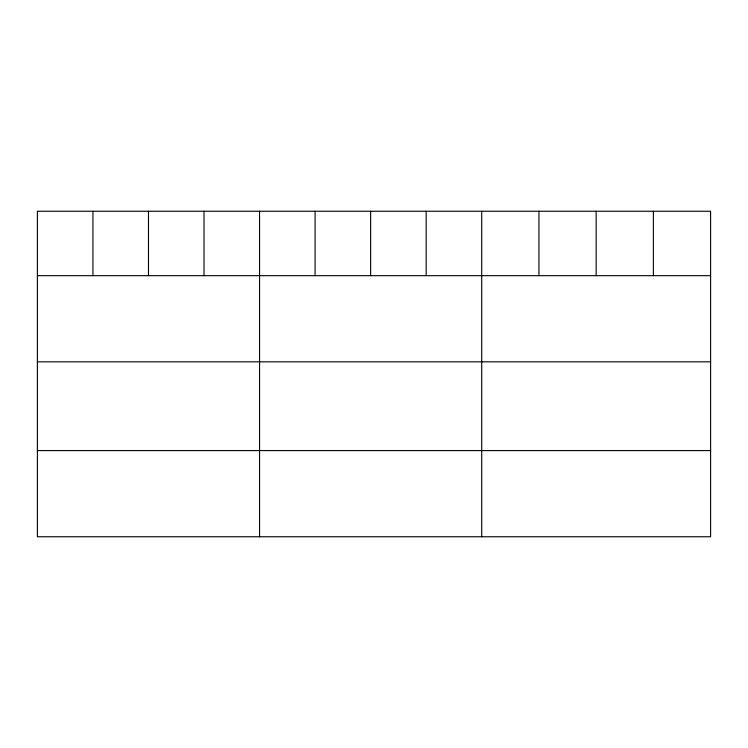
<?xml version="1.0" encoding="UTF-8"?>
<svg xmlns="http://www.w3.org/2000/svg" width="748" height="748" viewBox="0 0 748 748"><rect width="100%" height="100%" fill="white"/><g stroke="black" fill="none" stroke-linecap="round" stroke-linejoin="round"><path stroke-width="1.12" d="M710.6 275.675L710.6 536.755L37.4 536.755L37.4 211.245L710.6 211.245L710.6 275.675L37.4 275.675M37.4 361.836L710.6 361.836M37.4 450.595L710.6 450.595M653.378 211.245L653.378 275.675M596.156 211.245L596.156 275.675M538.934 211.245L538.934 275.675M481.712 211.245L481.712 536.755M426.173 211.245L426.173 275.675M370.634 211.245L370.634 275.675M315.095 211.245L315.095 275.675M259.556 211.245L259.556 536.755M204.017 211.245L204.017 275.675M148.478 211.245L148.478 275.675M92.939 211.245L92.939 275.675"/></g></svg>
